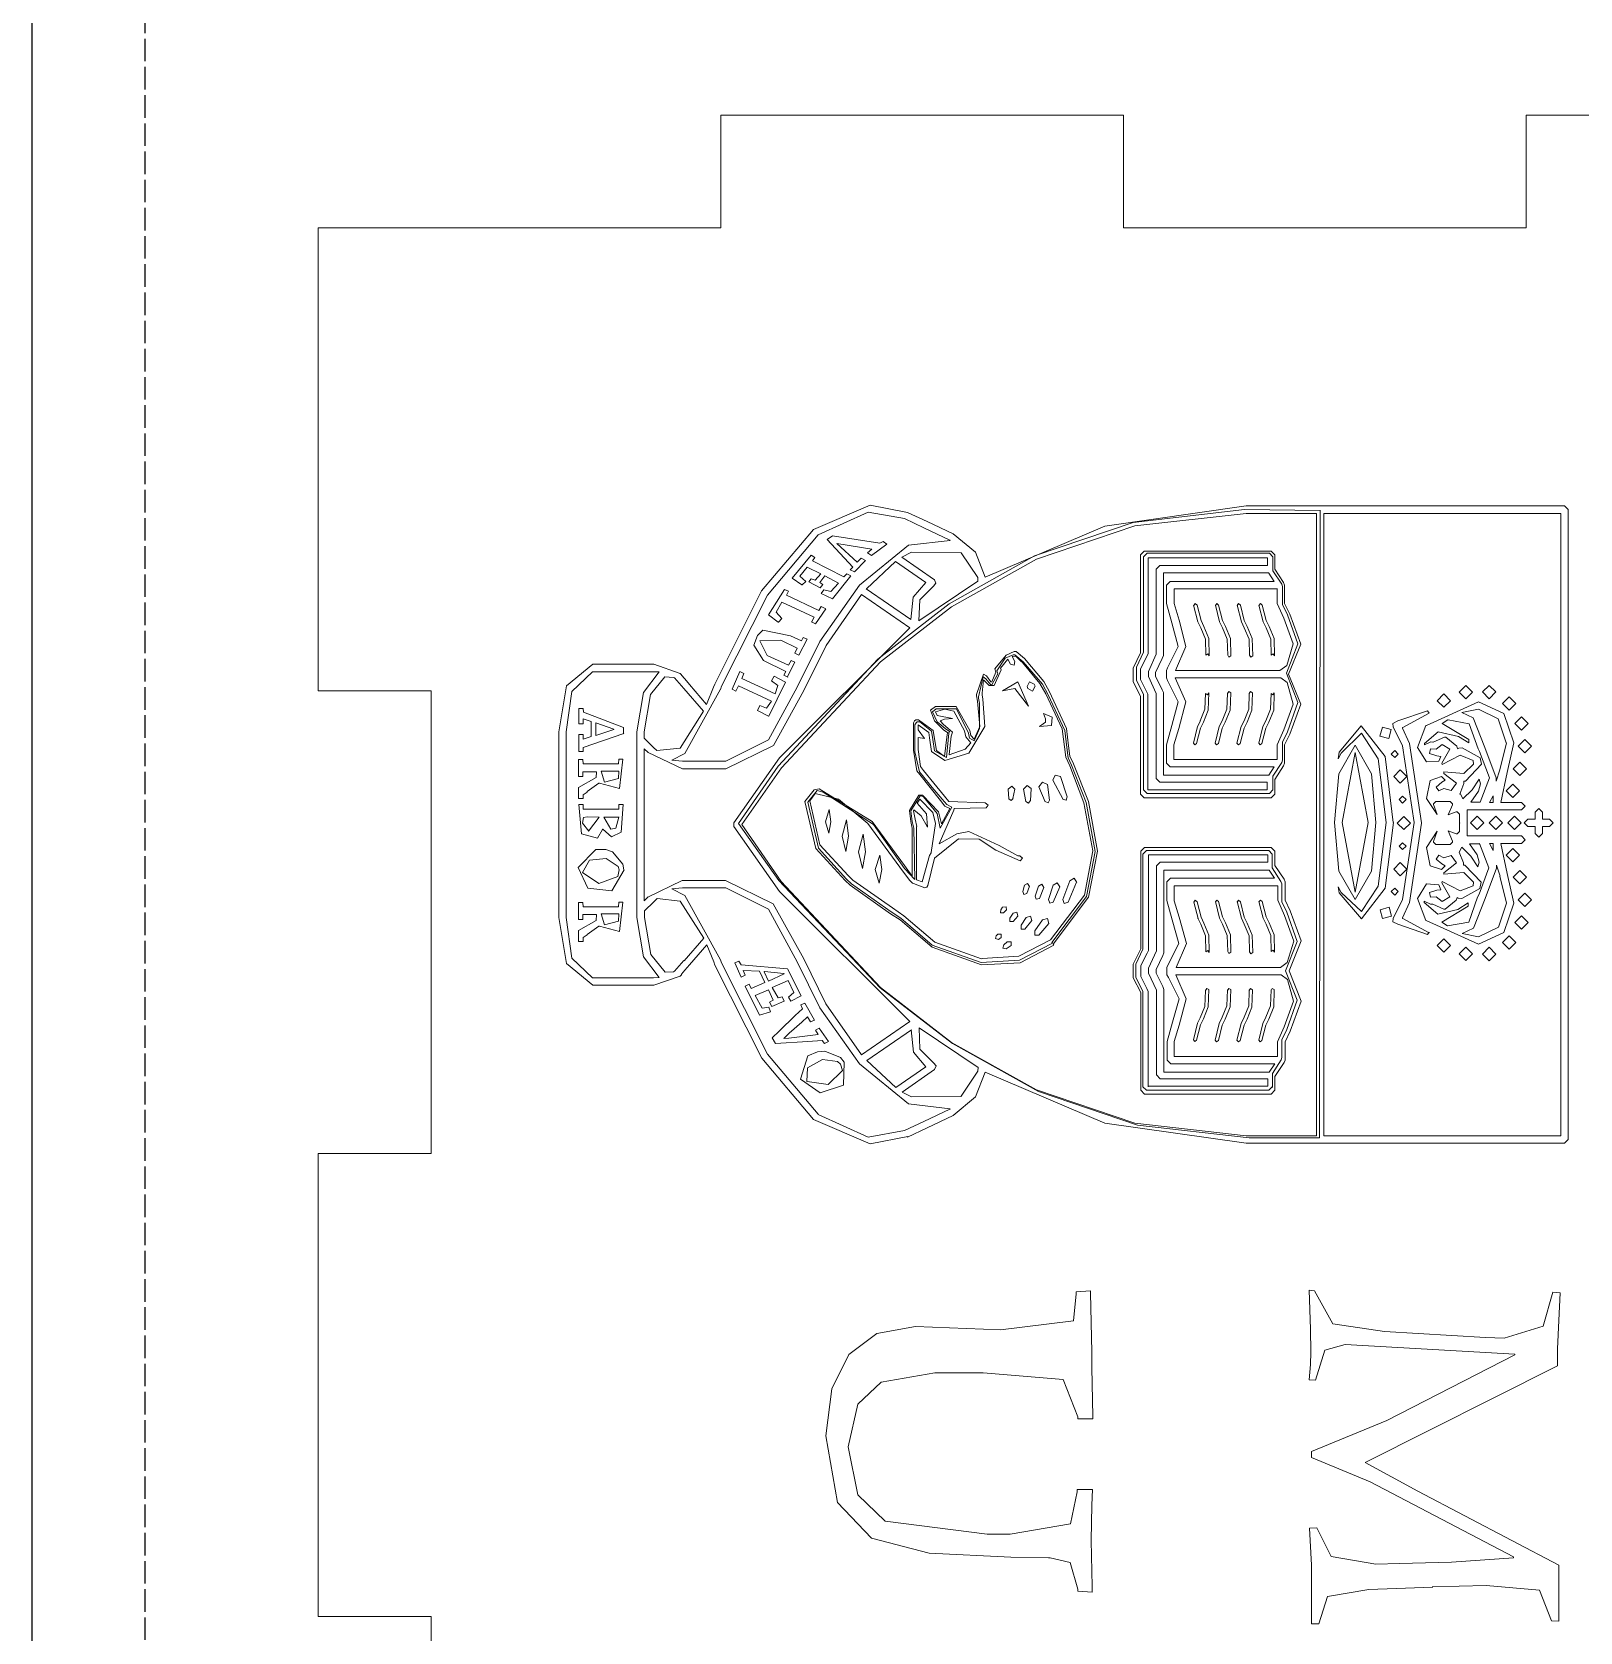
# Model space of a CAD drawing. Header units: millimetres. Extents: x 0 to 610, y 0 to 514.
# Drawn here: x 0 to 41.19, y 313.36 to 355.93 of the extents above; entities that cross this region are included whole.
import ezdxf

# ---------------------------------------------------------------- set-up
doc = ezdxf.new("R2010")
doc.units = ezdxf.units.MM
doc.header["$LTSCALE"] = 0.05
doc.linetypes.add('Dotted', pattern=[15, 12, -3])
doc.layers.get('0').update_dxf_attribs({"plot": 0})
doc.layers.add('CUT', color=1, linetype='Continuous', lineweight=0)
doc.layers.add('ETCH', color=5, linetype='Continuous', lineweight=0)

# ---------------------------------------------------------------- blocks, each defined once
blk = doc.blocks.new('left_outer')
blk.add_lwpolyline([(35.143, 0), (45.857, 0), (45.857, 3), (56.571, 3), (56.571, 0), (67.286, 0), (67.286, 3), (78, 3), (78, 15.316), (75, 15.316), (75, 27.632), (78, 27.632), (78, 39.947), (75, 39.947), (75, 52.263)])

msp = doc.modelspace()

# ---------------------------------------------------------------- linework, layer by layer
msp.add_lwpolyline([(0, 0), (610, 0), (610, 457), (0, 457)], close=True)
at = {"linetype": 'Dotted'}
msp.add_lwpolyline([(3, 3), (607, 3), (607, 454), (3, 454)], close=True, dxfattribs=at)
at = {"layer": 'ETCH'}
for p, q in [((29.697, 339.391), (29.697, 341.938)), ((29.697, 341.938), (32.876, 341.938)), ((32.876, 341.938), (32.876, 341.734)), ((30.013, 341.734), (29.914, 341.635)), ((29.914, 341.635), (29.914, 339.378)), ((32.876, 341.734), (30.013, 341.734)), ((29.493, 338.989), (29.664, 339.319)), ((29.664, 339.319), (29.697, 339.391)), ((29.914, 339.378), (29.704, 338.917)), ((29.493, 338.7), (29.493, 338.989)), ((29.704, 338.917), (29.704, 338.779)), ((29.658, 338.384), (29.493, 338.7)), ((29.704, 338.779), (29.908, 338.331)), ((29.691, 338.311), (29.658, 338.384)), ((29.691, 335.764), (29.691, 338.311)), ((29.908, 338.331), (29.908, 336.073)), ((29.908, 336.073), (30.007, 335.975)), ((30.007, 335.975), (32.87, 335.975)), ((32.87, 335.975), (32.87, 335.771)), ((32.87, 335.771), (29.691, 335.771)), ((29.691, 335.771), (29.691, 335.764)), ((29.691, 335.764), (29.691, 335.764))]:
    msp.add_line(p, q, dxfattribs=at)
for points in [[(23.299, 326.529), (23.819, 326.773), (24.51, 327.102), (25.109, 327.597), (25.366, 328.26), (28.549, 326.9), (32.304, 326.365), (40.775, 326.365), (40.874, 326.463), (40.874, 343.222), (40.775, 343.321), (32.304, 343.321), (28.546, 342.785), (25.366, 341.425), (25.109, 342.087), (24.51, 342.577), (23.819, 342.906), (23.299, 343.149), (22.302, 343.342), (20.791, 342.695), (19.407, 341.058), (18.165, 338.581), (18.132, 338.496), (17.948, 338.042), (17.494, 338.568), (17.375, 338.72), (17.283, 338.818), (17.283, 338.831), (17.244, 338.864), (16.546, 339.108), (14.92, 339.108), (14.22, 338.535), (14.018, 337.311), (14.018, 332.368), (14.22, 331.143), (14.92, 330.571), (16.546, 330.571), (17.244, 330.814), (17.283, 330.847), (17.283, 330.86), (17.375, 330.966), (17.494, 331.11), (17.955, 331.644), (18.139, 331.189), (18.172, 331.104), (19.416, 328.631), (20.798, 326.997), (22.306, 326.35), (23.306, 326.542), (23.299, 326.529)], [(18.317, 338.437), (18.349, 338.522), (19.569, 340.951), (20.917, 342.55), (22.25, 343.153), (23.214, 342.985), (23.734, 342.741), (24.418, 342.412), (24.431, 342.399), (23.319, 342.274), (22.015, 341.211), (20.963, 339.713), (20.364, 338.502), (19.598, 337.1), (18.461, 336.528), (17.309, 336.528), (17.026, 336.561), (17.369, 336.732), (18.317, 338.443), (18.317, 338.437)], [(34.279, 343.209), (34.259, 326.509), (32.389, 326.509), (29.416, 326.848), (26.779, 327.744), (24.492, 329.021), (22.57, 330.5), (19.872, 333.352), (18.797, 334.876), (19.853, 336.396), (22.507, 339.241), (24.407, 340.716), (26.673, 341.99), (29.296, 342.884), (32.264, 343.222), (34.279, 343.202), (34.279, 343.209)], [(34.18, 343.123), (34.18, 326.562), (32.31, 326.562), (29.344, 326.897), (26.727, 327.784), (24.467, 329.047), (22.576, 330.51), (19.938, 333.332), (18.889, 334.843), (19.94, 336.353), (22.579, 339.175), (24.469, 340.638), (26.727, 341.901), (29.344, 342.788), (32.31, 343.123), (34.18, 343.123), (34.18, 343.123)], [(40.676, 343.123), (40.676, 326.562), (34.371, 326.562), (34.371, 343.123), (40.676, 343.123), (40.676, 343.123)], [(21.838, 341.695), (21.772, 341.622), (21.884, 341.57), (22.174, 341.872), (22.062, 341.932), (21.957, 341.826), (21.417, 342.32), (21.417, 342.32), (22.345, 342.169), (22.233, 342.07), (22.338, 342.004), (22.746, 342.307), (22.648, 342.379), (22.556, 342.327), (21.298, 342.524), (21.16, 342.425), (21.838, 341.695), (21.838, 341.695), (21.838, 341.695)], [(20.673, 341.3), (20.969, 341.142), (21.042, 341.227), (20.963, 341.28), (21.094, 341.458), (21.463, 341.267), (21.259, 341.043), (21.068, 341.089), (20.996, 340.99), (21.298, 340.852), (21.785, 341.458), (21.68, 341.517), (21.601, 341.431), (20.765, 341.859), (20.831, 341.951), (20.732, 342.011), (20.225, 341.399), (20.482, 341.221), (20.495, 341.221), (20.587, 341.313), (20.429, 341.451), (20.627, 341.695), (20.989, 341.517), (20.838, 341.346), (20.732, 341.385), (20.666, 341.3), (20.666, 341.3), (20.673, 341.3)], [(22.207, 341.115), (22.977, 341.84), (23.78, 341.28), (23.444, 340.892), (23.385, 340.299), (22.2, 341.115), (22.207, 341.115)], [(24.728, 342.076), (25.169, 341.418), (25.169, 341.412), (25.169, 341.32), (23.596, 340.266), (23.622, 340.819), (23.984, 341.188), (24.05, 341.267), (24.01, 341.359), (23.148, 341.958), (23.398, 342.09), (24.721, 342.076), (24.728, 342.076)], [(33.067, 335.665), (33.067, 336.041), (33.304, 336.409), (33.331, 336.475), (33.331, 336.962), (33.469, 337.245), (33.759, 338.048), (33.436, 338.845), (33.759, 339.641), (33.469, 340.444), (33.331, 340.727), (33.331, 341.214), (33.304, 341.28), (33.067, 341.642), (33.067, 342.017), (32.969, 342.116), (29.592, 342.116), (29.493, 342.017), (29.493, 339.417), (29.296, 339.009), (29.296, 338.647), (29.493, 338.252), (29.493, 335.652), (29.592, 335.553), (32.969, 335.553), (33.067, 335.652), (33.067, 335.665)], [(33.021, 335.764), (33.021, 336.133), (33.252, 336.495), (33.278, 336.561), (33.278, 337.034), (33.41, 337.311), (33.686, 338.094), (33.377, 338.871), (33.686, 339.648), (33.41, 340.424), (33.278, 340.701), (33.278, 341.175), (33.252, 341.241), (33.021, 341.596), (33.021, 341.965), (32.929, 342.063), (29.671, 342.063), (29.579, 341.965), (29.579, 339.43), (29.388, 339.035), (29.388, 338.687), (29.579, 338.305), (29.579, 335.771), (29.671, 335.672), (32.929, 335.672), (33.021, 335.771), (33.021, 335.764)], [(32.909, 341.53), (33.048, 341.313), (30.283, 341.313), (30.184, 341.214), (30.184, 340.721), (30.329, 340.207), (30.5, 339.582), (30.217, 339.016), (30.184, 338.943), (30.184, 338.845), (30.184, 338.845), (30.184, 338.746), (30.217, 338.673), (30.5, 338.107), (30.329, 337.482), (30.184, 336.969), (30.184, 336.475), (30.283, 336.376), (33.048, 336.376), (32.909, 336.159), (30.105, 336.159), (30.105, 338.358), (30.072, 338.43), (29.895, 338.792), (29.895, 338.891), (30.072, 339.266), (30.105, 339.338), (30.105, 341.537), (32.909, 341.537), (32.909, 341.53)], [(20.745, 340.24), (20.851, 340.181), (21.121, 340.582), (21.002, 340.642), (20.936, 340.543), (20.074, 340.951), (20.133, 341.05), (20.021, 341.102), (19.6, 340.424), (19.85, 340.227), (19.863, 340.227), (19.956, 340.326), (19.798, 340.497), (19.956, 340.76), (20.811, 340.359), (20.739, 340.233), (20.739, 340.233), (20.745, 340.24)], [(33.133, 341.115), (33.133, 340.727), (33.311, 340.332), (33.561, 339.648), (33.391, 339.076), (33.206, 338.943), (30.428, 338.943), (30.704, 339.582), (30.52, 340.286), (30.388, 340.721), (30.388, 341.115), (33.14, 341.115), (33.133, 341.115)], [(16.395, 332.921), (16.289, 332.815), (16.289, 336.863), (16.395, 336.758), (17.309, 336.324), (18.461, 336.324), (19.731, 336.947), (20.541, 338.41), (21.134, 339.608), (22.075, 340.964), (23.359, 340.075), (19.891, 336.616), (18.679, 334.889), (18.679, 334.79), (19.891, 333.063), (23.359, 329.603), (22.068, 328.715), (21.127, 330.07), (20.535, 331.268), (19.724, 332.731), (18.455, 333.355), (17.303, 333.355), (16.388, 332.914), (16.395, 332.921)], [(30.908, 340.681), (31.02, 340.24), (31.099, 340.075), (31.224, 339.773), (31.238, 339.351), (31.29, 339.384), (31.323, 339.332), (31.31, 339.792), (31.185, 340.115), (31.106, 340.273), (31.001, 340.681), (30.954, 340.721), (30.915, 340.674), (30.908, 340.681)], [(31.488, 340.681), (31.6, 340.24), (31.679, 340.075), (31.804, 339.773), (31.817, 339.351), (31.85, 339.299), (31.902, 339.332), (31.889, 339.792), (31.758, 340.115), (31.679, 340.273), (31.573, 340.681), (31.527, 340.721), (31.488, 340.674), (31.488, 340.681)], [(32.067, 340.681), (32.179, 340.24), (32.258, 340.075), (32.383, 339.773), (32.396, 339.351), (32.429, 339.299), (32.482, 339.332), (32.468, 339.792), (32.337, 340.115), (32.258, 340.273), (32.152, 340.681), (32.106, 340.721), (32.067, 340.674), (32.067, 340.681)], [(32.646, 340.681), (32.758, 340.24), (32.837, 340.075), (32.962, 339.773), (32.975, 339.351), (33.028, 339.384), (33.061, 339.332), (33.048, 339.792), (32.916, 340.115), (32.837, 340.273), (32.732, 340.681), (32.686, 340.721), (32.646, 340.674), (32.646, 340.681)], [(20.107, 338.779), (20.298, 339.161), (20.199, 339.213), (20.127, 339.082), (19.566, 339.346), (19.37, 339.733), (19.929, 339.746), (20.364, 339.536), (20.298, 339.404), (20.403, 339.351), (20.627, 339.773), (20.522, 339.825), (20.476, 339.733), (20.186, 339.865), (19.442, 340.016), (19.304, 339.878), (19.205, 339.615), (19.464, 339.207), (20.054, 338.917), (20.008, 338.818), (20.114, 338.766), (20.114, 338.766), (20.107, 338.779)], [(27.176, 331.663), (28.115, 332.908), (28.35, 334.134), (28.111, 335.455), (27.716, 336.462), (27.617, 336.666), (27.584, 336.936), (27.525, 337.403), (27.078, 338.371), (26.926, 338.654), (26.406, 339.259), (26.189, 339.444), (26.136, 339.444), (25.919, 339.351), (25.623, 338.989), (25.643, 338.897), (25.544, 338.641), (25.511, 338.641), (25.399, 338.805), (25.32, 338.845), (25.136, 338.305), (25.136, 338.265), (25.162, 338.127), (25.221, 337.449), (25.07, 337.113), (24.984, 337.212), (24.958, 337.35), (24.589, 337.982), (24.037, 337.982), (23.911, 337.884), (24.01, 337.601), (24.254, 337.364), (24.372, 337.285), (24.352, 337.239), (24.28, 336.659), (24.063, 336.817), (24.017, 337.127), (23.977, 337.35), (23.589, 337.627), (23.517, 337.627), (23.484, 337.607), (23.451, 337.548), (23.451, 336.909), (23.451, 336.824), (23.543, 336.271), (23.622, 336.172), (23.898, 335.83), (24.175, 335.488), (24.293, 335.336), (24.418, 335.27), (24.201, 334.862), (24.122, 335.185), (23.694, 335.626), (23.655, 335.626), (23.596, 335.626), (23.345, 335.218), (23.385, 334.928), (23.424, 334.744), (23.424, 333.467), (23.22, 333.757), (22.358, 334.928), (20.949, 335.79), (20.811, 335.771), (20.568, 335.455), (20.861, 334.205), (21.634, 333.355), (21.766, 333.23), (22.839, 332.473), (23.102, 332.308), (23.949, 331.579), (25.261, 331.11), (26.297, 331.169), (27.189, 331.637), (27.176, 331.663)], [(27.137, 331.703), (28.062, 332.926), (28.293, 334.131), (28.052, 335.428), (27.663, 336.422), (27.571, 336.62), (27.538, 336.89), (27.479, 337.35), (27.038, 338.298), (26.887, 338.575), (26.373, 339.174), (26.156, 339.358), (26.103, 339.358), (25.893, 339.272), (25.676, 338.937), (25.695, 338.851), (25.544, 338.562), (25.511, 338.562), (25.379, 338.72), (25.313, 338.772), (25.182, 338.246), (25.182, 338.206), (25.208, 338.074), (25.215, 337.403), (25.07, 337.074), (24.945, 337.14), (24.919, 337.271), (24.603, 337.923), (24.056, 337.923), (23.958, 337.844), (24.083, 337.581), (24.3, 337.397), (24.412, 337.318), (24.392, 337.271), (24.333, 336.626), (24.01, 336.804), (23.971, 337.107), (23.931, 337.331), (23.622, 337.574), (23.556, 337.574), (23.523, 337.554), (23.49, 337.495), (23.49, 336.863), (23.49, 336.778), (23.615, 336.251), (23.694, 336.152), (23.951, 335.83), (24.221, 335.521), (24.339, 335.376), (24.471, 335.303), (24.168, 334.75), (24.083, 335.139), (23.721, 335.58), (23.675, 335.6), (23.635, 335.606), (23.385, 335.205), (23.424, 334.922), (23.464, 334.744), (23.49, 333.381), (23.22, 333.671), (22.391, 334.843), (21.055, 335.705), (20.89, 335.751), (20.647, 335.442), (20.926, 334.22), (21.674, 333.388), (21.805, 333.263), (22.865, 332.519), (23.122, 332.355), (23.956, 331.637), (25.254, 331.176), (26.277, 331.233), (27.157, 331.69), (27.137, 331.703)], [(25.267, 331.275), (24.024, 331.714), (23.201, 332.414), (22.898, 332.624), (21.845, 333.362), (21.713, 333.487), (20.966, 334.308), (20.693, 335.474), (20.838, 335.672), (21.462, 335.52), (22.24, 334.869), (23.095, 333.71), (23.345, 333.362), (23.431, 333.289), (23.457, 333.276), (23.76, 333.164), (23.813, 333.177), (23.839, 333.223), (24.017, 333.947), (24.649, 334.461), (25.202, 334.451), (25.643, 334.165), (26.294, 333.875), (26.353, 333.954), (26.288, 334.013), (26.281, 334.013), (26.235, 334.013), (25.735, 334.283), (24.925, 334.658), (24.609, 334.599), (24.142, 334.329), (24.53, 335.231), (24.537, 335.27), (25.386, 335.29), (25.445, 335.363), (25.366, 335.422), (24.392, 335.455), (24.28, 335.6), (23.997, 335.948), (23.721, 336.284), (23.642, 336.389), (23.582, 336.844), (23.582, 336.936), (23.582, 337.16), (23.747, 337.133), (23.582, 337.364), (23.582, 337.495), (23.865, 337.291), (23.879, 337.153), (23.938, 336.784), (24.287, 336.547), (24.925, 336.745), (25.353, 337.449), (25.3, 338.18), (25.281, 338.292), (25.281, 338.344), (25.32, 338.693), (25.465, 338.542), (25.603, 338.542), (25.787, 338.963), (25.774, 339.009), (25.965, 339.24), (26.038, 339.114), (26.13, 339.088), (26.156, 339.18), (26.084, 339.312), (26.176, 339.325), (26.314, 339.193), (26.353, 339.154), (26.821, 338.601), (26.979, 338.318), (27.413, 337.39), (27.505, 336.64), (27.611, 336.409), (27.992, 335.422), (28.227, 334.144), (28.003, 332.968), (27.104, 331.775), (26.261, 331.338), (25.281, 331.282), (25.267, 331.275)], [(16.684, 330.775), (16.539, 330.768), (14.914, 330.768), (14.366, 331.291), (14.209, 332.368), (14.209, 337.311), (14.366, 338.387), (14.914, 338.91), (16.539, 338.91), (16.684, 338.904), (16.272, 338.357), (16.092, 337.311), (16.092, 332.368), (16.274, 331.322), (16.684, 330.775), (16.684, 330.775)], [(19.607, 337.726), (20.048, 338.634), (19.751, 338.792), (19.679, 338.667), (19.844, 338.548), (19.771, 338.325), (18.889, 338.726), (18.942, 338.864), (18.837, 338.917), (18.626, 338.443), (18.731, 338.397), (18.797, 338.535), (19.679, 338.127), (19.547, 337.943), (19.37, 338.009), (19.304, 337.877), (19.594, 337.732), (19.594, 337.732), (19.607, 337.726)], [(17.066, 338.759), (17.086, 338.746), (17.099, 338.746), (17.224, 338.608), (17.342, 338.463), (17.869, 337.864), (17.244, 336.877), (16.625, 336.811), (16.625, 336.811), (16.539, 336.896), (16.289, 337.14), (16.289, 337.311), (16.457, 338.301), (16.842, 338.772), (17.066, 338.759), (17.066, 338.759)], [(26.235, 338.641), (25.827, 338.404), (26.149, 338.463), (26.518, 337.995), (26.235, 338.641), (26.235, 338.641)], [(26.479, 338.515), (26.498, 338.463), (26.623, 338.397), (26.689, 338.522), (26.669, 338.575), (26.544, 338.641), (26.479, 338.515), (26.479, 338.515)], [(33.232, 338.746), (33.396, 338.619), (33.561, 338.048), (33.311, 337.364), (33.133, 336.962), (33.133, 336.574), (30.382, 336.574), (30.382, 336.969), (30.513, 337.403), (30.698, 338.107), (30.421, 338.746), (33.225, 338.746), (33.232, 338.746)], [(38.149, 338.186), (38.327, 338.364), (38.149, 338.542), (37.971, 338.364), (38.149, 338.186), (38.149, 338.186)], [(38.596, 338.371), (38.774, 338.193), (38.952, 338.371), (38.774, 338.548), (38.596, 338.371), (38.596, 338.371)], [(31.093, 337.607), (31.014, 337.449), (30.902, 337.008), (30.941, 336.962), (30.987, 337.002), (31.093, 337.41), (31.172, 337.568), (31.297, 337.89), (31.31, 338.351), (31.277, 338.298), (31.224, 338.331), (31.211, 337.91), (31.086, 337.607), (31.093, 337.607)], [(31.797, 337.91), (31.672, 337.607), (31.593, 337.449), (31.481, 337.008), (31.521, 336.962), (31.567, 337.002), (31.672, 337.41), (31.751, 337.568), (31.883, 337.89), (31.896, 338.351), (31.843, 338.384), (31.81, 338.331), (31.797, 337.91), (31.797, 337.91)], [(32.389, 338.331), (32.376, 337.91), (32.251, 337.607), (32.172, 337.449), (32.06, 337.008), (32.1, 336.962), (32.146, 337.002), (32.251, 337.41), (32.33, 337.568), (32.462, 337.89), (32.475, 338.351), (32.422, 338.384), (32.389, 338.331), (32.389, 338.331)], [(33.021, 338.298), (32.969, 338.331), (32.955, 337.91), (32.83, 337.607), (32.751, 337.449), (32.64, 337.008), (32.679, 336.962), (32.725, 337.002), (32.83, 337.41), (32.909, 337.568), (33.041, 337.89), (33.054, 338.351), (33.021, 338.298), (33.021, 338.298)], [(37.102, 337.482), (37.102, 337.482), (37.089, 337.482), (37.089, 337.482), (36.865, 336.89), (37.109, 336.514), (37.431, 336.528), (37.484, 336.659), (37.379, 336.672), (37.188, 336.732), (37.208, 336.857), (37.366, 336.85), (37.522, 336.976), (37.728, 336.85), (37.51, 336.475), (37.524, 336.442), (37.997, 336.692), (38.346, 336.547), (38.36, 336.455), (38.096, 336.199), (37.563, 336.245), (37.563, 336.205), (37.905, 335.942), (37.762, 335.752), (37.57, 335.804), (37.431, 335.738), (37.359, 335.843), (37.51, 335.968), (37.603, 336.021), (37.504, 336.12), (37.201, 336.014), (37.109, 335.534), (37.392, 335.112), (37.293, 335.376), (37.293, 335.396), (37.352, 335.455), (37.734, 335.455), (37.793, 335.396), (37.793, 335.369), (37.682, 335.099), (37.899, 335.178), (37.925, 335.178), (37.984, 335.119), (37.984, 334.658), (37.925, 334.599), (37.899, 334.599), (37.682, 334.678), (37.793, 334.402), (37.793, 334.375), (37.734, 334.316), (37.352, 334.316), (37.293, 334.375), (37.293, 334.395), (37.392, 334.665), (37.109, 334.237), (37.201, 333.75), (37.504, 333.645), (37.603, 333.743), (37.51, 333.796), (37.359, 333.921), (37.431, 334.026), (37.57, 333.961), (37.762, 334.017), (37.905, 333.822), (37.563, 333.559), (37.563, 333.52), (38.096, 333.566), (38.36, 333.309), (38.346, 333.217), (37.997, 333.079), (37.524, 333.329), (37.51, 333.296), (37.728, 332.921), (37.524, 332.8), (37.366, 332.921), (37.208, 332.914), (37.188, 333.039), (37.379, 333.098), (37.484, 333.111), (37.431, 333.243), (37.109, 333.263), (36.865, 332.881), (37.089, 332.289), (37.089, 332.289), (37.096, 332.289), (37.096, 332.289), (38.491, 331.663), (39.167, 331.975), (39.432, 332.756), (39.248, 333.539), (39.084, 334.342), (39.63, 334.342), (39.729, 334.441), (39.63, 334.54), (38.188, 334.54), (38.188, 335.238), (39.63, 335.238), (39.729, 335.336), (39.63, 335.435), (39.084, 335.435), (39.248, 336.231), (39.432, 337.015), (39.164, 337.796), (38.491, 338.107), (37.102, 337.482), (37.102, 337.482)], [(37.747, 338.14), (37.57, 338.318), (37.392, 338.14), (37.57, 337.963), (37.747, 338.14), (37.747, 338.14)], [(39.13, 338.061), (39.307, 337.884), (39.485, 338.061), (39.307, 338.239), (39.13, 338.061), (39.13, 338.061)], [(15.743, 337.258), (15.743, 337.429), (14.677, 337.831), (14.663, 337.936), (14.552, 337.936), (14.552, 337.522), (14.67, 337.522), (14.67, 337.653), (14.881, 337.587), (14.881, 337.186), (14.663, 337.113), (14.663, 337.239), (14.552, 337.239), (14.552, 336.784), (14.67, 336.784), (14.67, 336.89), (15.749, 337.265), (15.749, 337.265), (15.743, 337.258)], [(24.405, 336.705), (24.458, 337.199), (24.491, 337.298), (24.254, 337.508), (24.162, 337.607), (24.28, 337.647), (24.497, 337.666), (24.083, 337.745), (24.043, 337.844), (24.293, 337.91), (24.53, 337.864), (24.813, 337.337), (24.846, 337.179), (24.984, 337.015), (24.833, 336.85), (24.405, 336.699), (24.405, 336.712), (24.405, 336.705)], [(27.13, 337.482), (27.143, 337.699), (26.913, 337.798), (26.966, 337.653), (26.966, 337.568), (26.906, 337.522), (26.808, 337.456), (27.124, 337.482), (27.13, 337.482)], [(37.175, 331.96), (36.477, 332.348), (36.464, 332.348), (36.464, 332.361), (36.655, 332.769), (36.971, 334.882), (36.971, 334.889), (36.655, 337.002), (36.464, 337.41), (36.464, 337.423), (36.477, 337.423), (37.175, 337.811), (37.135, 337.87), (36.339, 337.601), (36.214, 337.535), (36.22, 337.443), (36.47, 336.942), (36.773, 334.902), (36.773, 334.895), (36.47, 332.848), (36.22, 332.348), (36.214, 332.256), (36.339, 332.19), (37.135, 331.92), (37.175, 331.979), (37.175, 331.96)], [(37.991, 335.652), (38.103, 335.935), (38.103, 336.001), (38.142, 336.001), (38.57, 336.455), (38.537, 336.62), (38.057, 336.883), (37.965, 336.877), (37.932, 336.863), (37.912, 336.929), (37.616, 337.173), (37.583, 337.173), (37.287, 337.034), (37.273, 337.034), (37.221, 337.041), (37.056, 336.962), (37.056, 337.002), (37.418, 337.311), (37.954, 337.19), (38.228, 337.015), (38.228, 337.107), (37.524, 337.535), (37.675, 337.627), (37.682, 337.627), (38.241, 337.528), (38.478, 336.863), (38.517, 336.784), (38.781, 336.087), (38.531, 335.442), (38.531, 335.442), (38.281, 335.442), (38.491, 335.731), (38.544, 335.929), (38.504, 336.054), (38.32, 335.771), (38.076, 335.527), (38.011, 335.665), (37.991, 335.652)], [(39.235, 337.015), (39.057, 336.297), (38.958, 336.001), (38.958, 336.087), (38.662, 336.896), (38.346, 337.686), (38.05, 337.824), (38.485, 337.917), (39.014, 337.658), (39.228, 337.015), (39.235, 337.015)], [(39.459, 337.535), (39.636, 337.357), (39.814, 337.535), (39.636, 337.712), (39.459, 337.535), (39.459, 337.535)], [(14.999, 337.548), (15.486, 337.383), (15.486, 337.37), (15.006, 337.212), (15.006, 337.541), (14.999, 337.548)], [(36.22, 334.902), (36.003, 336.652), (35.371, 337.469), (34.779, 336.771), (34.752, 336.593), (34.831, 336.745), (35.378, 337.271), (35.823, 336.595), (36.036, 334.902), (35.823, 333.209), (35.378, 332.532), (34.831, 333.039), (34.759, 333.19), (34.785, 333.026), (35.378, 332.335), (36.01, 333.152), (36.227, 334.902), (36.22, 334.902)], [(35.865, 337.199), (36.102, 337.133), (36.168, 337.37), (35.931, 337.436), (35.865, 337.199), (35.865, 337.199)], [(35.207, 332.848), (35.64, 333.608), (35.753, 334.902), (35.643, 336.195), (35.207, 336.955), (34.771, 336.195), (34.66, 334.902), (34.771, 333.608), (35.207, 332.848), (35.207, 332.848)], [(34.858, 334.902), (35.207, 336.758), (35.555, 334.902), (35.207, 333.046), (34.858, 334.902), (34.858, 334.902)], [(36.26, 336.626), (36.352, 336.719), (36.26, 336.811), (36.168, 336.719), (36.26, 336.626), (36.26, 336.626)], [(39.544, 336.929), (39.722, 336.751), (39.9, 336.929), (39.722, 337.107), (39.544, 336.929), (39.544, 336.929)], [(14.769, 335.725), (15.085, 335.942), (15.098, 335.942), (15.631, 335.804), (15.723, 336.58), (15.611, 336.58), (15.611, 336.58), (15.605, 336.462), (14.663, 336.462), (14.657, 336.574), (14.545, 336.574), (14.545, 336.574), (14.545, 336.12), (14.657, 336.12), (14.657, 336.251), (15.019, 336.251), (15.012, 336.1), (14.545, 335.83), (14.545, 335.534), (14.663, 335.534), (14.67, 335.639), (14.769, 335.705), (14.769, 335.705), (14.769, 335.725)], [(36.405, 335.942), (36.582, 336.12), (36.405, 336.297), (36.233, 336.12), (36.405, 335.942), (36.405, 335.942)], [(39.413, 336.33), (39.59, 336.152), (39.768, 336.33), (39.59, 336.508), (39.413, 336.33), (39.413, 336.33)], [(15.144, 336.264), (15.618, 336.264), (15.605, 336.073), (15.229, 335.975), (15.144, 336.264), (15.144, 336.264), (15.144, 336.264)], [(26.571, 335.474), (26.584, 335.804), (26.479, 335.883), (26.38, 335.784), (26.446, 335.455), (26.518, 335.409), (26.564, 335.474), (26.571, 335.474)], [(26.959, 335.455), (27.038, 335.422), (27.078, 335.494), (27.018, 335.909), (26.887, 335.975), (26.794, 335.85), (26.959, 335.448), (26.959, 335.455)], [(27.519, 335.501), (27.545, 335.58), (27.367, 336.12), (27.229, 336.159), (27.163, 336.021), (27.44, 335.514), (27.525, 335.494), (27.519, 335.501)], [(39.222, 335.744), (39.4, 335.567), (39.577, 335.744), (39.4, 335.922), (39.222, 335.744), (39.222, 335.744)], [(23.543, 334.79), (23.497, 334.987), (23.457, 335.211), (23.464, 335.238), (23.655, 335.073), (23.832, 334.777), (23.8, 335.132), (23.549, 335.409), (23.628, 335.521), (23.971, 335.165), (24.037, 334.876), (23.925, 334.099), (23.925, 334.092), (23.879, 334.02), (23.688, 333.316), (23.536, 333.375), (23.536, 334.79), (23.543, 334.79)], [(26.097, 335.54), (26.156, 335.784), (26.07, 335.863), (25.972, 335.784), (25.991, 335.527), (26.051, 335.481), (26.103, 335.534), (26.097, 335.54)], [(36.47, 335.415), (36.563, 335.507), (36.47, 335.6), (36.378, 335.507), (36.47, 335.415), (36.47, 335.415)], [(38.88, 335.428), (38.781, 335.428), (38.88, 335.606), (38.88, 335.428), (38.88, 335.428)], [(15.177, 334.718), (15.177, 334.724), (15.19, 334.724), (15.416, 334.517), (15.677, 334.645), (15.73, 335.376), (15.618, 335.376), (15.618, 335.251), (14.67, 335.251), (14.663, 335.376), (14.552, 335.376), (14.617, 334.599), (15.045, 334.481), (15.183, 334.711), (15.183, 334.711), (15.177, 334.718)], [(14.815, 334.665), (14.65, 334.882), (14.677, 335.033), (14.775, 335.047), (15.091, 335.04), (14.808, 334.665), (14.808, 334.665), (14.815, 334.665)], [(15.618, 335.04), (15.539, 334.75), (15.401, 334.718), (15.216, 335.04), (15.624, 335.04), (15.624, 335.04), (15.618, 335.04)], [(21.259, 334.915), (21.213, 335.244), (21.114, 334.915), (21.2, 334.612), (21.259, 334.915), (21.259, 334.915)], [(36.503, 334.711), (36.681, 334.882), (36.503, 335.06), (36.326, 334.882), (36.503, 334.711), (36.503, 334.711)], [(38.629, 334.889), (38.452, 335.066), (38.274, 334.889), (38.452, 334.711), (38.629, 334.889), (38.629, 334.889)], [(39.13, 334.889), (38.952, 335.066), (38.774, 334.889), (38.952, 334.711), (39.13, 334.889), (39.13, 334.889)], [(39.623, 334.889), (39.446, 335.066), (39.268, 334.889), (39.446, 334.711), (39.623, 334.889), (39.623, 334.889)], [(39.998, 335.172), (39.998, 334.987), (39.801, 334.987), (39.702, 334.889), (39.801, 334.79), (39.998, 334.79), (39.998, 334.606), (40.097, 334.507), (40.196, 334.606), (40.196, 334.79), (40.374, 334.79), (40.472, 334.889), (40.374, 334.987), (40.196, 334.987), (40.196, 335.172), (40.097, 335.27), (39.998, 335.172), (39.998, 335.172)], [(21.726, 334.533), (21.674, 334.974), (21.555, 334.533), (21.654, 334.125), (21.726, 334.533), (21.726, 334.533)], [(37.991, 334.882), (37.991, 334.889), (37.991, 334.889), (37.991, 334.882), (37.991, 334.882)], [(15.749, 333.638), (15.723, 333.789), (15.447, 334.119), (15.269, 334.184), (15.006, 334.184), (14.532, 333.697), (14.787, 333.152), (15.427, 333.085), (15.756, 333.638), (15.756, 333.638), (15.749, 333.638)], [(22.174, 334.119), (22.115, 334.586), (21.996, 334.119), (22.101, 333.678), (22.174, 334.119), (22.174, 334.119)], [(33.074, 327.767), (33.074, 328.142), (33.318, 328.517), (33.318, 328.517), (33.344, 328.576), (33.344, 329.063), (33.482, 329.346), (33.772, 330.149), (33.449, 330.952), (33.772, 331.749), (33.482, 332.552), (33.344, 332.835), (33.344, 333.322), (33.318, 333.388), (33.074, 333.757), (33.074, 334.138), (32.975, 334.237), (29.599, 334.237), (29.5, 334.138), (29.5, 331.538), (29.302, 331.13), (29.302, 330.768), (29.5, 330.373), (29.5, 327.773), (29.599, 327.675), (32.975, 327.675), (33.074, 327.773), (33.074, 327.767)], [(36.47, 334.178), (36.563, 334.27), (36.47, 334.362), (36.378, 334.27), (36.47, 334.178), (36.47, 334.178)], [(38.517, 334.336), (38.768, 333.691), (38.504, 332.993), (38.465, 332.914), (38.228, 332.249), (37.668, 332.15), (37.668, 332.15), (37.51, 332.243), (38.215, 332.67), (38.215, 332.763), (37.938, 332.584), (37.405, 332.46), (37.043, 332.769), (37.043, 332.809), (37.208, 332.73), (37.26, 332.73), (37.273, 332.73), (37.57, 332.591), (37.603, 332.591), (37.899, 332.835), (37.919, 332.901), (37.951, 332.888), (38.044, 332.881), (38.524, 333.144), (38.557, 333.309), (38.129, 333.763), (38.09, 333.763), (38.09, 333.829), (37.978, 334.112), (38.044, 334.244), (38.287, 334), (38.471, 333.717), (38.511, 333.842), (38.458, 334.04), (38.248, 334.329), (38.498, 334.329), (38.498, 334.323), (38.517, 334.336)], [(38.88, 334.342), (38.88, 334.158), (38.781, 334.342), (38.88, 334.342), (38.88, 334.342)], [(39.222, 334.026), (39.4, 333.849), (39.577, 334.026), (39.4, 334.204), (39.222, 334.026), (39.222, 334.026)], [(14.644, 333.572), (14.835, 333.897), (15.282, 333.941), (15.598, 333.73), (15.624, 333.638), (15.592, 333.46), (15.081, 333.274), (14.644, 333.572), (14.644, 333.572), (14.644, 333.572)], [(22.615, 333.645), (22.556, 334.033), (22.437, 333.645), (22.542, 333.283), (22.615, 333.645), (22.615, 333.645)], [(33.008, 327.852), (33.008, 328.221), (33.239, 328.583), (33.239, 328.583), (33.258, 328.642), (33.258, 329.116), (33.39, 329.392), (33.666, 330.176), (33.35, 330.952), (33.666, 331.729), (33.39, 332.512), (33.258, 332.789), (33.258, 333.263), (33.232, 333.329), (33.002, 333.691), (33.002, 334.059), (32.909, 334.151), (29.651, 334.151), (29.559, 334.059), (29.559, 331.525), (29.368, 331.13), (29.368, 330.781), (29.559, 330.4), (29.559, 327.865), (29.651, 327.773), (32.909, 327.773), (33.002, 327.865), (33.008, 327.852)], [(29.697, 327.865), (29.697, 330.406), (29.664, 330.485), (29.5, 330.801), (29.5, 331.091), (29.671, 331.42), (29.704, 331.492), (29.704, 334.04), (32.883, 334.04), (32.883, 333.842), (30.02, 333.842), (29.921, 333.743), (29.921, 331.486), (29.71, 331.025), (29.71, 330.887), (29.921, 330.439), (29.921, 328.181), (30.02, 328.083), (32.883, 328.083), (32.883, 327.885), (29.704, 327.885), (29.697, 327.865)], [(36.405, 333.48), (36.582, 333.658), (36.405, 333.836), (36.233, 333.658), (36.405, 333.48), (36.405, 333.48)], [(39.057, 333.473), (39.235, 332.756), (39.023, 332.113), (38.491, 331.854), (38.057, 331.946), (38.353, 332.085), (38.669, 332.874), (38.965, 333.684), (38.965, 333.763), (39.064, 333.467), (39.057, 333.473)], [(27.802, 333.302), (27.729, 333.421), (27.611, 333.348), (27.433, 332.848), (27.466, 332.743), (27.571, 332.776), (27.795, 333.309), (27.802, 333.302)], [(32.916, 333.631), (33.061, 333.414), (30.296, 333.414), (30.198, 333.316), (30.198, 332.822), (30.342, 332.308), (30.513, 331.683), (30.23, 331.117), (30.198, 331.045), (30.198, 330.946), (30.198, 330.946), (30.198, 330.946), (30.198, 330.847), (30.237, 330.775), (30.52, 330.209), (30.349, 329.583), (30.204, 329.07), (30.204, 328.576), (30.303, 328.478), (33.067, 328.478), (32.923, 328.26), (30.119, 328.26), (30.119, 330.459), (30.092, 330.531), (29.914, 330.893), (29.914, 330.992), (30.092, 331.361), (30.119, 331.433), (30.119, 333.631), (32.923, 333.631), (32.916, 333.631)], [(39.413, 333.441), (39.59, 333.263), (39.768, 333.441), (39.59, 333.618), (39.413, 333.441), (39.413, 333.441)], [(20.917, 327.135), (19.569, 328.734), (18.349, 331.163), (18.317, 331.249), (17.369, 332.96), (17.026, 333.131), (17.309, 333.164), (18.461, 333.164), (19.598, 332.591), (20.364, 331.189), (20.963, 329.972), (22.015, 328.474), (23.319, 327.411), (24.431, 327.28), (24.418, 327.273), (23.734, 326.944), (23.214, 326.7), (22.25, 326.527), (20.917, 327.128), (20.917, 327.135)], [(26.538, 333.197), (26.492, 333.276), (26.413, 333.23), (26.367, 333.059), (26.393, 332.98), (26.472, 333.006), (26.538, 333.204), (26.538, 333.197)], [(26.92, 333.171), (26.867, 333.256), (26.781, 333.204), (26.696, 332.94), (26.722, 332.855), (26.808, 332.881), (26.92, 333.171), (26.92, 333.171)], [(27.347, 333.19), (27.282, 333.296), (27.176, 333.23), (27.051, 332.848), (27.084, 332.749), (27.176, 332.782), (27.347, 333.184), (27.347, 333.19)], [(33.146, 333.217), (33.146, 332.828), (33.324, 332.427), (33.574, 331.742), (33.401, 331.171), (33.219, 331.038), (30.441, 331.038), (30.718, 331.677), (30.527, 332.381), (30.395, 332.815), (30.395, 333.21), (33.146, 333.21), (33.146, 333.217)], [(36.26, 332.967), (36.352, 333.059), (36.26, 333.151), (36.168, 333.059), (36.26, 332.967), (36.26, 332.967)], [(39.544, 332.842), (39.722, 332.664), (39.9, 332.842), (39.722, 333.019), (39.544, 332.842), (39.544, 332.842)], [(14.769, 331.92), (15.085, 332.137), (15.098, 332.137), (15.631, 331.999), (15.723, 332.776), (15.611, 332.776), (15.611, 332.776), (15.605, 332.657), (14.663, 332.657), (14.657, 332.769), (14.545, 332.769), (14.545, 332.769), (14.545, 332.315), (14.657, 332.315), (14.657, 332.447), (15.019, 332.447), (15.012, 332.295), (14.545, 332.025), (14.545, 331.729), (14.663, 331.729), (14.67, 331.841), (14.769, 331.907), (14.769, 331.907), (14.769, 331.92)], [(15.144, 332.466), (15.618, 332.466), (15.605, 332.276), (15.229, 332.177), (15.144, 332.466), (15.144, 332.466), (15.144, 332.466)], [(17.342, 331.229), (17.224, 331.084), (17.099, 330.946), (17.092, 330.939), (17.073, 330.926), (16.849, 330.913), (16.464, 331.384), (16.296, 332.374), (16.296, 332.545), (16.546, 332.789), (16.631, 332.874), (16.631, 332.874), (17.25, 332.809), (17.876, 331.821), (17.349, 331.222), (17.342, 331.229)], [(25.932, 332.565), (25.919, 332.657), (25.827, 332.644), (25.781, 332.578), (25.774, 332.499), (25.853, 332.493), (25.932, 332.572), (25.932, 332.565)], [(26.235, 332.414), (26.209, 332.512), (26.11, 332.486), (26.018, 332.355), (26.018, 332.262), (26.11, 332.262), (26.235, 332.407), (26.235, 332.414)], [(31.02, 332.355), (31.099, 332.19), (31.224, 331.887), (31.238, 331.459), (31.29, 331.492), (31.323, 331.44), (31.31, 331.9), (31.185, 332.223), (31.106, 332.381), (31.001, 332.789), (30.954, 332.828), (30.915, 332.782), (31.027, 332.341), (31.02, 332.355)], [(31.488, 332.796), (31.6, 332.355), (31.679, 332.197), (31.804, 331.894), (31.817, 331.466), (31.85, 331.413), (31.902, 331.446), (31.889, 331.907), (31.758, 332.229), (31.679, 332.387), (31.573, 332.796), (31.527, 332.835), (31.488, 332.789), (31.488, 332.796)], [(32.067, 332.796), (32.179, 332.355), (32.258, 332.19), (32.383, 331.887), (32.396, 331.459), (32.429, 331.407), (32.482, 331.44), (32.468, 331.9), (32.337, 332.223), (32.258, 332.381), (32.152, 332.789), (32.106, 332.828), (32.067, 332.782), (32.067, 332.796)], [(32.646, 332.796), (32.758, 332.355), (32.837, 332.197), (32.962, 331.894), (32.975, 331.466), (33.028, 331.499), (33.061, 331.446), (33.048, 331.907), (32.916, 332.229), (32.837, 332.387), (32.732, 332.796), (32.686, 332.835), (32.646, 332.789), (32.646, 332.796)], [(36.174, 332.407), (36.108, 332.644), (35.871, 332.578), (35.937, 332.341), (36.174, 332.407), (36.174, 332.407)], [(26.604, 332.289), (26.571, 332.407), (26.452, 332.374), (26.321, 332.164), (26.321, 332.065), (26.419, 332.065), (26.604, 332.289), (26.604, 332.289)], [(26.794, 331.9), (27.058, 332.21), (27.025, 332.341), (26.887, 332.308), (26.683, 332.012), (26.683, 331.9), (26.794, 331.9), (26.794, 331.9)], [(39.459, 332.236), (39.636, 332.058), (39.814, 332.236), (39.636, 332.414), (39.459, 332.236), (39.459, 332.236)], [(25.787, 331.835), (25.787, 331.927), (25.695, 331.927), (25.656, 331.887), (25.636, 331.808), (25.715, 331.788), (25.787, 331.841), (25.787, 331.835)], [(25.86, 331.644), (25.833, 331.558), (25.919, 331.538), (26.051, 331.624), (26.051, 331.723), (25.952, 331.723), (25.86, 331.644), (25.86, 331.644)], [(37.747, 331.624), (37.57, 331.802), (37.392, 331.624), (37.57, 331.446), (37.747, 331.624), (37.747, 331.624)], [(39.13, 331.709), (39.307, 331.532), (39.485, 331.709), (39.307, 331.887), (39.13, 331.709), (39.13, 331.709)], [(19.613, 329.985), (19.429, 329.959), (19.245, 330.294), (19.594, 330.446), (19.719, 330.169), (19.626, 330.117), (19.686, 330.005), (20.015, 330.149), (19.962, 330.261), (19.857, 330.235), (19.699, 330.505), (20.12, 330.696), (20.271, 330.373), (20.127, 330.255), (20.192, 330.149), (20.462, 330.288), (20.1, 331.005), (18.869, 331.11), (18.81, 331.209), (18.705, 331.163), (18.869, 330.788), (18.975, 330.834), (18.922, 330.959), (19.357, 330.946), (19.501, 330.643), (19.139, 330.479), (19.08, 330.597), (18.975, 330.544), (19.357, 329.774), (19.646, 329.86), (19.607, 329.985), (19.607, 329.985), (19.613, 329.985)], [(38.327, 331.407), (38.149, 331.584), (37.971, 331.407), (38.149, 331.229), (38.327, 331.407), (38.327, 331.407)], [(38.596, 331.4), (38.774, 331.222), (38.952, 331.4), (38.774, 331.578), (38.596, 331.4), (38.596, 331.4)], [(19.488, 330.933), (19.488, 330.933), (20.008, 330.88), (20.015, 330.873), (19.6, 330.676), (19.482, 330.926), (19.482, 330.926), (19.488, 330.933)], [(33.239, 330.847), (33.403, 330.72), (33.568, 330.149), (33.318, 329.465), (33.14, 329.063), (33.14, 328.675), (30.388, 328.675), (30.388, 329.07), (30.52, 329.504), (30.711, 330.209), (30.434, 330.847), (33.239, 330.847), (33.239, 330.847)], [(31.093, 329.722), (31.014, 329.557), (30.902, 329.116), (30.941, 329.07), (30.987, 329.109), (31.093, 329.518), (31.172, 329.676), (31.297, 329.991), (31.31, 330.452), (31.257, 330.485), (31.224, 330.432), (31.211, 330.005), (31.086, 329.702), (31.093, 329.722)], [(31.81, 330.446), (31.797, 330.018), (31.672, 329.715), (31.593, 329.55), (31.481, 329.109), (31.521, 329.063), (31.567, 329.103), (31.672, 329.511), (31.751, 329.669), (31.883, 329.991), (31.896, 330.452), (31.843, 330.485), (31.81, 330.432), (31.81, 330.446)], [(32.389, 330.446), (32.376, 330.018), (32.251, 329.715), (32.172, 329.55), (32.06, 329.109), (32.1, 329.063), (32.146, 329.103), (32.251, 329.511), (32.33, 329.669), (32.462, 329.985), (32.475, 330.446), (32.422, 330.479), (32.389, 330.426), (32.389, 330.446)], [(32.969, 330.446), (32.955, 330.018), (32.83, 329.715), (32.751, 329.55), (32.64, 329.109), (32.679, 329.063), (32.725, 329.103), (32.83, 329.511), (32.909, 329.669), (33.041, 329.991), (33.054, 330.452), (33.002, 330.485), (32.969, 330.432), (32.969, 330.446)], [(21.022, 329.096), (21.088, 329.017), (21.193, 329.07), (20.949, 329.425), (20.844, 329.373), (20.923, 329.254), (20.14, 329.162), (20.002, 329.149), (20.002, 329.149), (20.146, 329.294), (20.482, 329.59), (20.634, 329.728), (20.712, 329.597), (20.824, 329.636), (20.568, 330.09), (20.456, 330.044), (20.502, 329.945), (20.304, 329.761), (19.877, 329.346), (19.699, 329.169), (19.784, 329.017), (20.647, 329.07), (21.022, 329.096), (21.022, 329.096), (21.022, 329.096)], [(23.391, 329.386), (23.451, 328.787), (23.786, 328.399), (22.983, 327.846), (22.213, 328.57), (23.398, 329.386), (23.391, 329.386)], [(24.728, 327.609), (23.405, 327.596), (23.155, 327.727), (24.017, 328.326), (24.056, 328.425), (23.99, 328.504), (23.628, 328.872), (23.602, 329.432), (25.175, 328.379), (25.169, 328.28), (25.169, 328.28), (24.728, 327.622), (24.728, 327.609)], [(21.595, 327.911), (21.614, 328.524), (21.509, 328.642), (21.094, 328.813), (20.897, 328.794), (20.64, 328.688), (20.449, 328.069), (20.97, 327.704), (21.595, 327.911), (21.595, 327.911), (21.595, 327.911)], [(20.62, 328.01), (20.638, 328.372), (21.035, 328.596), (21.437, 328.543), (21.509, 328.471), (21.568, 328.3), (21.184, 327.927), (20.627, 328.004), (20.627, 328.004), (20.62, 328.01)], [(28.229, 319.091), (28.229, 319.032), (27.828, 319.032), (27.828, 319.085), (27.435, 320.075), (25.313, 320.256), (24.023, 320.256), (22.593, 320.01), (21.975, 319.426), (21.72, 318.288), (21.974, 317.012), (22.705, 316.314), (25.419, 315.965), (26.031, 315.965), (27.637, 316.241), (27.808, 317.09), (27.808, 317.15), (28.216, 317.15), (28.203, 316.735), (28.183, 315.794), (28.21, 314.576), (28.21, 314.418), (27.828, 314.444), (27.828, 314.497), (27.625, 315.213), (27.091, 315.333), (27.045, 315.333), (26.044, 315.353), (23.876, 315.455), (22.342, 315.854), (21.429, 316.809), (21.127, 318.578), (21.28, 319.835), (21.734, 320.746), (22.48, 321.3), (23.51, 321.487), (25.768, 321.402), (27.709, 321.639), (27.782, 322.356), (27.782, 322.409), (28.164, 322.435), (28.164, 322.382), (28.203, 320.803), (28.203, 320.401), (28.223, 319.091), (28.229, 319.091)], [(37.273, 314.556), (35.575, 314.49), (34.47, 314.304), (34.239, 313.575), (34.048, 313.575), (34.048, 315.142), (33.995, 316.123), (34.186, 316.136), (34.567, 315.368), (35.753, 315.168), (36.385, 315.181), (37.774, 315.221), (39.419, 315.339), (39.419, 315.359), (35.608, 317.36), (34.048, 318.005), (34.048, 318.163), (36.049, 318.986), (39.452, 320.737), (39.452, 320.757), (34.943, 321.007), (34.398, 320.861), (34.153, 320.059), (33.982, 320.072), (34.015, 320.474), (34.028, 320.803), (34.015, 321.421), (33.982, 322.455), (34.127, 322.442), (34.609, 321.563), (35.99, 321.356), (38.675, 321.198), (39.169, 321.178), (40.207, 321.496), (40.466, 322.402), (40.663, 322.382), (40.624, 321.645), (40.591, 320.895), (40.591, 320.441), (35.47, 317.867), (36.872, 317.11), (40.624, 315.142), (40.624, 313.648), (40.433, 313.661), (40.112, 314.476), (38.695, 314.596), (37.26, 314.563), (37.273, 314.556)]]:
    msp.add_lwpolyline(points, close=True, dxfattribs=at)

# ---------------------------------------------------------------- block references
at = {"layer": 'CUT', "rotation": 180}
msp.add_blockref('left_outer', (85.618, 353.721), dxfattribs=at)

doc.saveas('drawing.dxf')
